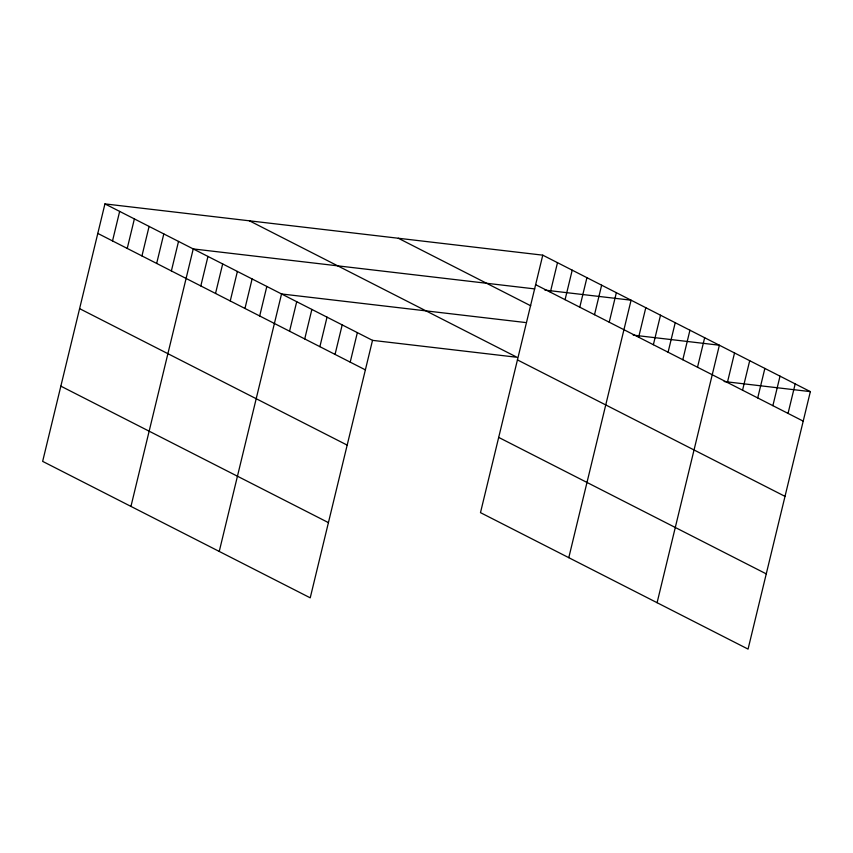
<?xml version="1.0" encoding="UTF-8"?>
<svg xmlns="http://www.w3.org/2000/svg" width="853" height="853" viewBox="0 0 853 853"><rect width="100%" height="100%" fill="white"/><g stroke="black" fill="none" stroke-linecap="round" stroke-linejoin="round"><path stroke-width="1.28" d="M104.94 203.899L42.65 461.377L310.225 597.836L372.516 340.358L104.94 203.899L542.775 255.164L810.35 391.623L748.06 649.101L480.484 512.642L542.775 255.164M112.521 240.919L119.655 211.405M127.236 248.426L134.379 218.912M141.95 255.932L149.094 226.418M156.664 263.438L163.808 233.925M171.378 270.945L178.522 241.42M130.946 506.415L193.236 248.927L534.756 288.911M200.818 285.947L207.961 256.433M215.532 293.453L222.676 263.94M230.246 300.96L237.39 271.446M244.96 308.466L252.104 278.952M259.685 315.973L266.818 286.459M219.242 551.443L281.543 293.965L525.267 322.498M289.562 331.209L296.705 301.695M304.724 338.94L311.867 309.426M319.886 346.67L327.03 317.156M335.048 354.411L342.192 324.897M350.21 362.141L357.354 332.627M550.356 292.184L557.499 262.66M565.07 299.68L572.214 270.166M579.784 307.187L586.928 277.673M594.509 314.693L601.642 285.179M609.223 322.199L616.356 292.686M568.791 557.67L631.081 300.192L544.896 290.105M638.652 337.212L645.796 307.698M653.366 344.719L660.51 315.205M668.091 352.225L675.224 322.711M682.805 359.731L689.938 330.207M697.519 367.227L704.663 337.713M657.087 602.708L719.378 345.22L633.193 335.133M727.396 382.475L734.54 352.95M742.558 390.205L749.702 360.691M757.72 397.935L764.864 368.421M772.882 405.665L780.026 376.152M788.044 413.396L795.188 383.882M372.516 340.358L517.003 357.279L249.428 220.81M724.165 381.526L810.35 391.623M535.641 284.678L803.206 421.137M398.298 238.243L530.737 305.79M517.44 359.902L785.005 496.361M498.685 437.408L766.261 573.877M97.796 233.413L365.372 369.871M79.606 308.647L347.171 445.106M60.851 386.153L328.416 522.612"/></g></svg>
